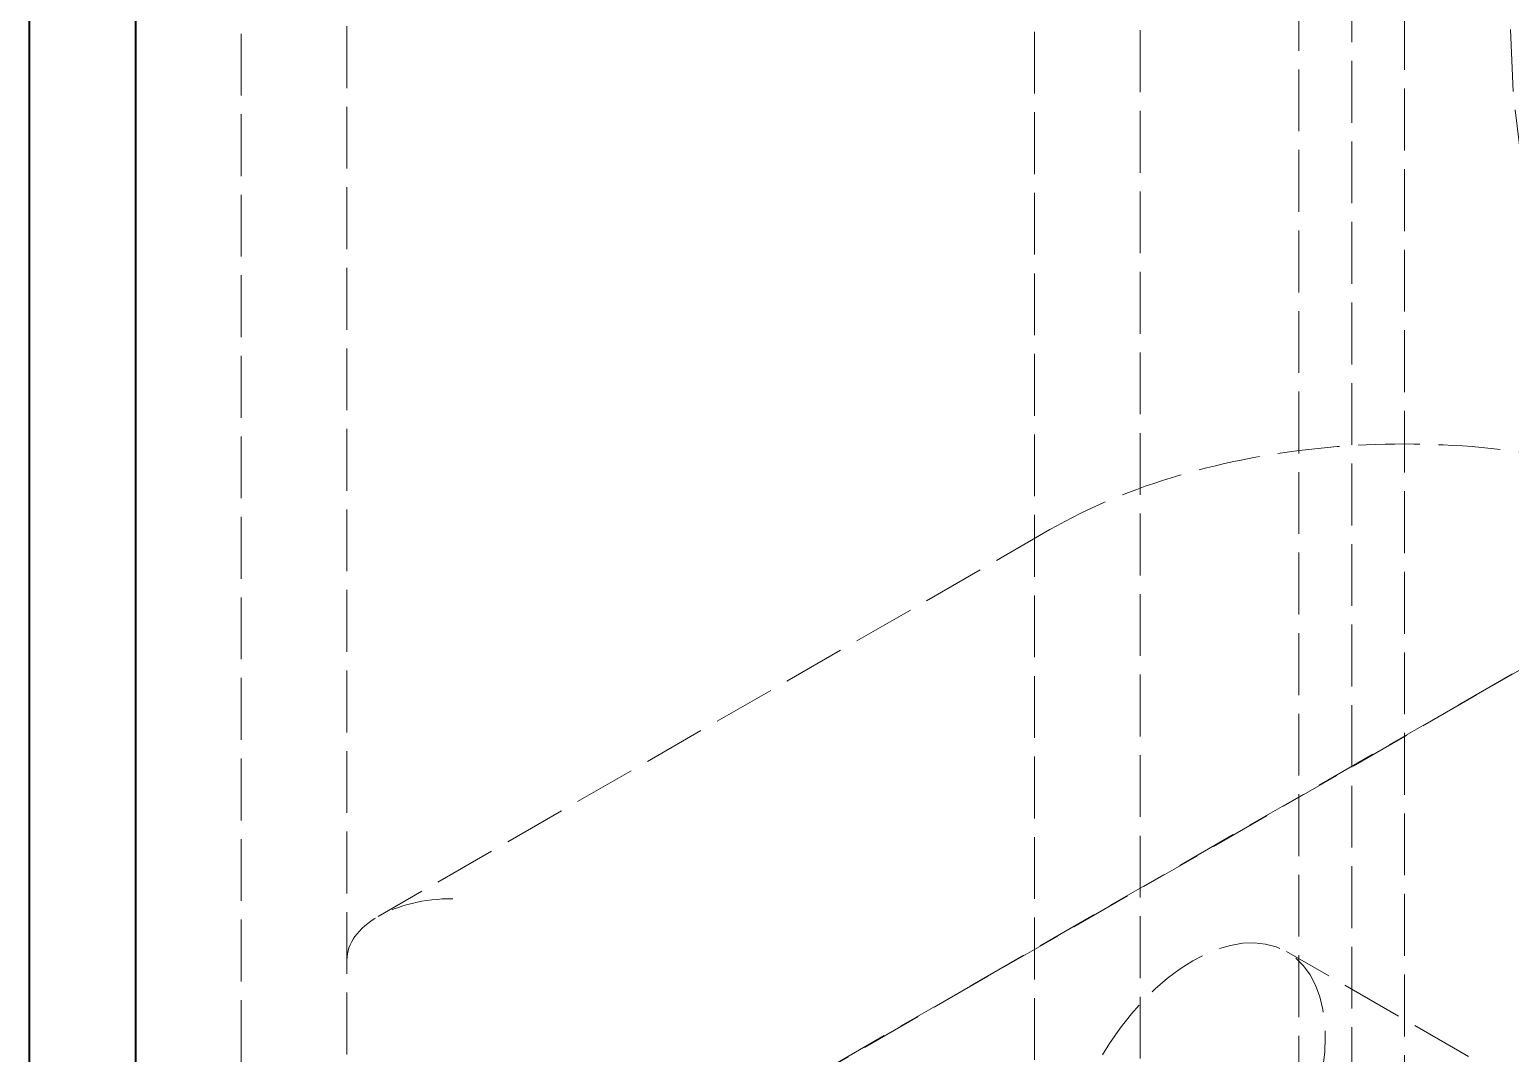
# Model space of a CAD drawing. Header units: millimetres. Extents: x 0 to 2378, y 0 to 1682.
# Drawn here: x 2102.78 to 2110.7, y 1448.87 to 1454.35 of the extents above; entities that cross this region are included whole.
import ezdxf

# ---------------------------------------------------------------- set-up
doc = ezdxf.new("R2010")
doc.units = ezdxf.units.MM
doc.header["$LTSCALE"] = 2
doc.linetypes.add('DASHED', pattern=[0.2067, 0.1654, -0.0413])
doc.layers.add('가려진 것(ISO)', color=2, linetype='DASHED', lineweight=18, true_color=0xffff00)
doc.layers.add('가시적인 것(ISO)', color=3, linetype='Continuous', lineweight=40, true_color=0x00ff00)

msp = doc.modelspace()

# ---------------------------------------------------------------- linework, layer by layer
at = {"layer": '가려진 것(ISO)'}
for p, q in [((2109.8483, 1539.4777), (2109.8483, 1413.9012)), ((2110.1312, 1414.0666), (2110.1312, 1538.6608)), ((2103.9086, 1410.4833), (2103.9086, 1535.0775)), ((2108.7169, 1416.5325), (2108.7169, 1529.354)), ((2104.4743, 1514.6767), (2104.4743, 1447.3108)), ((2109.5655, 1413.7384), (2109.5655, 1459.0692)), ((2108.1513, 1457.7817), (2108.1513, 1416.2068)), ((2108.2345, 1451.672), (2104.6408, 1449.6025)), ((2111.8282, 1451.5456), (2104.4743, 1447.3108)), ((2111.2625, 1451.2174), (2103.3429, 1446.6568)), ((2113.4586, 1447.1345), (2109.4988, 1449.4148))]:
    msp.add_line(p, q, dxfattribs=at)
for centre, major_axis, start_param, end_param in [((2113.5253, 1452.718), (-1.9961, 3.4663), 0.787332, 2.358128), ((2105.04, 1449.3708), (0.5657, 0), 1.570796, 3.141593)]:
    msp.add_ellipse(centre, major_axis=major_axis, ratio=0.578093, start_param=start_param, end_param=end_param, dxfattribs=at)
msp.add_ellipse((2108.9998, 1448.5482), major_axis=(-0.499, -0.8666), ratio=0.578093, dxfattribs=at)
msp.add_open_spline([(2108.2345, 1451.672), (2108.4436, 1451.7924), (2108.6782, 1451.8897), (2109.1797, 1452.0369), (2109.4467, 1452.0866), (2109.992, 1452.1363), (2110.2703, 1452.1363), (2110.8156, 1452.0866), (2111.0826, 1452.0369), (2111.5841, 1451.8897), (2111.8187, 1451.7924), (2112.0278, 1451.672)], degree=3, knots=[1.570796, 1.570796, 1.570796, 1.570796, 1.884956, 1.884956, 2.199115, 2.199115, 2.513274, 2.513274, 2.827433, 2.827433, 3.141593, 3.141593, 3.141593, 3.141593], dxfattribs=at)
at = {"layer": '가시적인 것(ISO)'}
for p, q in [((2103.3429, 1515.3307), (2103.3429, 1446.6568)), ((2102.7772, 1409.8293), (2102.7772, 1457.5899))]:
    msp.add_line(p, q, dxfattribs=at)

doc.saveas('drawing.dxf')
